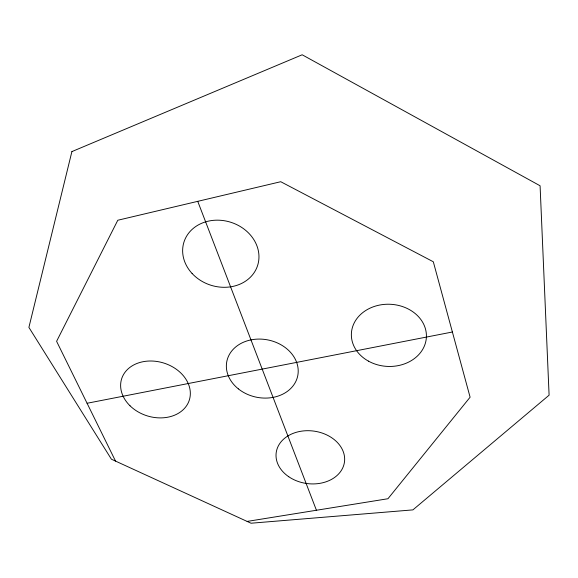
<?xml version="1.0" encoding="UTF-8"?>
<svg xmlns="http://www.w3.org/2000/svg" width="578" height="578" viewBox="0 0 578 578"><rect width="100%" height="100%" fill="white"/><g stroke="black" fill="none" stroke-linecap="round" stroke-linejoin="round"><path stroke-width="0.87" d="M87.083 403.263L452.393 332.01M247.124 521.421L387.946 498.735L470.102 397.202L433.312 261.776L280.735 181.716L117.789 220.247L56.601 341.323L115.535 461.1M197.741 201.339L316.426 510.258M71.896 151.595L28.9 327.401L111.417 459.207L251.047 523.22L412.909 509.883L549.1 395.186L540.083 185.776L302.171 54.78L71.896 151.595M238.346 388.871A36.19 29.211 11.5 0 0 297.46 377.022A36.19 29.211 11.5 0 0 251.033 339.878A36.19 29.211 11.5 0 0 238.346 388.871M130.043 405.807A35.475 27.686 17.2 0 0 188.847 401.421A35.475 27.686 17.2 0 0 147.556 361.113A35.475 27.686 17.2 0 0 130.043 405.807M288.754 476.734A34.456 26.444 7.9 0 0 344.235 463.383A34.456 26.444 7.9 0 0 298.024 431.838A34.456 26.444 7.9 0 0 288.754 476.734M192.084 273.466A38.647 33.018 17.6 0 0 256.928 267.397A38.647 33.018 17.6 0 0 213.398 220.348A38.647 33.018 17.6 0 0 192.084 273.466M368.41 361.106A37.548 31.104 2.8 0 0 426.369 337.566A37.548 31.104 2.8 0 0 371.878 307.351A37.548 31.104 2.8 0 0 368.41 361.106"/></g></svg>
